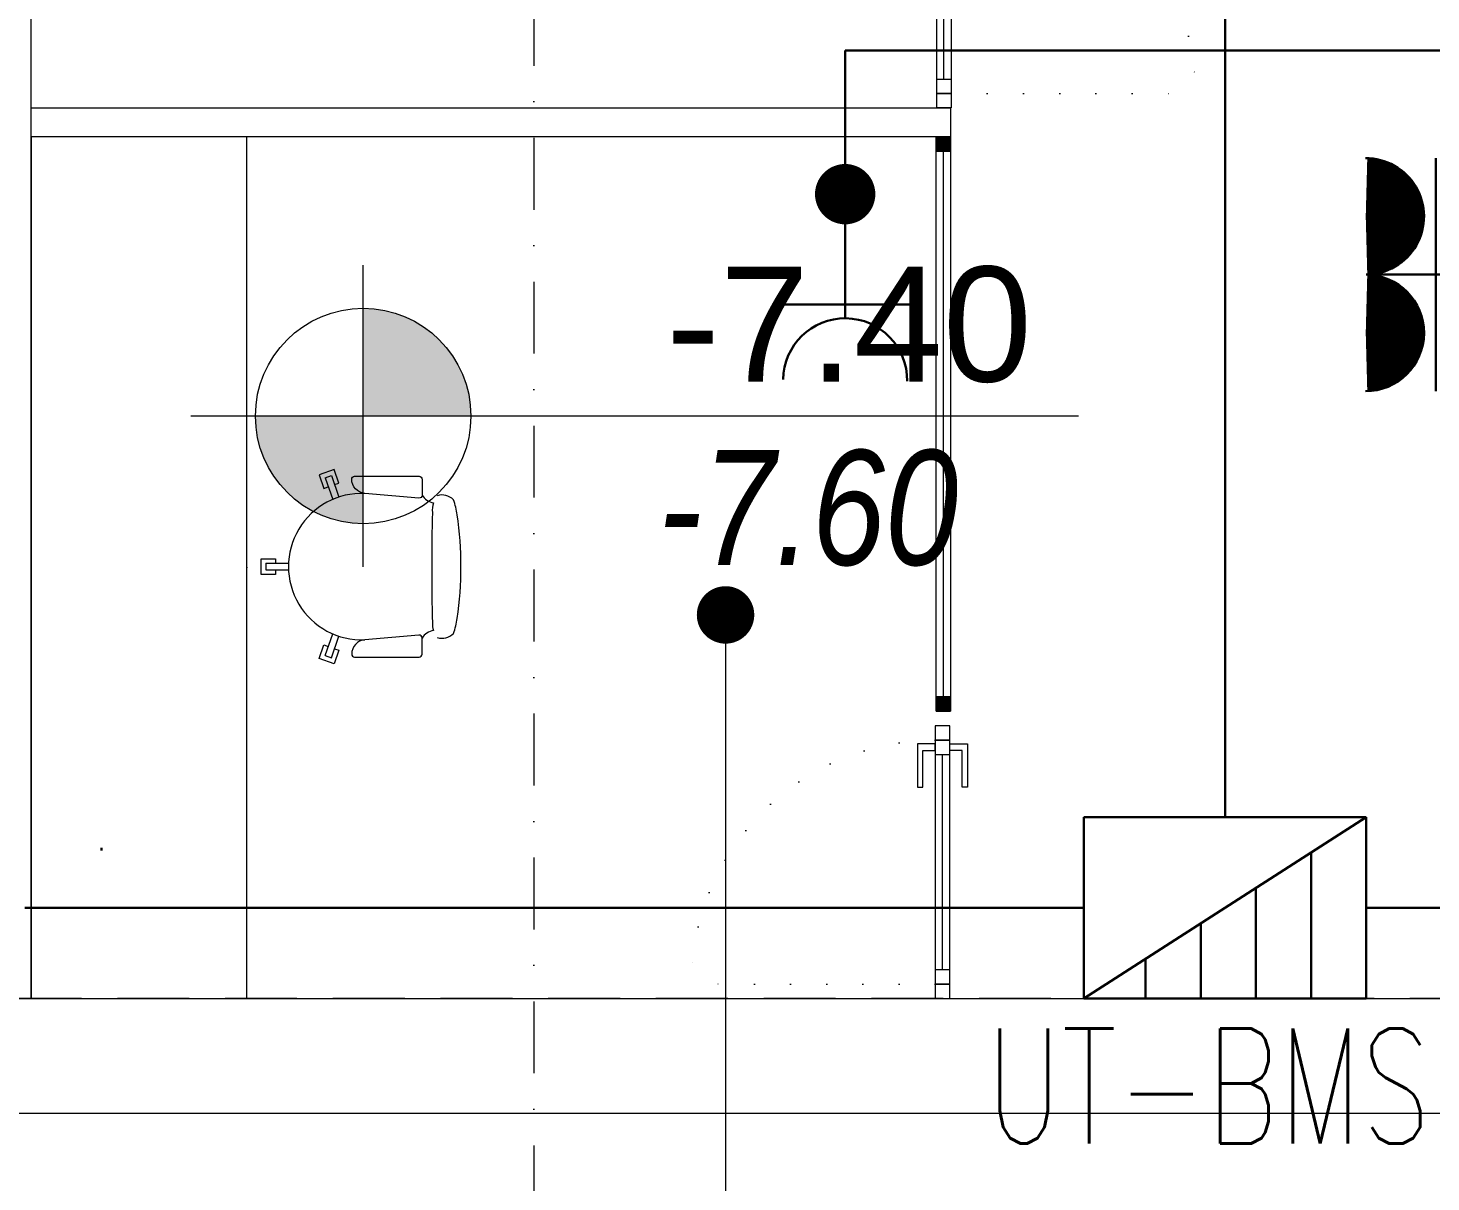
# Model space of a CAD drawing. Header units: metres. Extents: x -13194 to 152406, y -14653 to 29421.
# Drawn here: x 67803.9 to 68292.3, y -563.8 to -162.2 of the extents above; entities that cross this region are included whole.
import ezdxf
from ezdxf.enums import TextEntityAlignment as Align

# ---------------------------------------------------------------- set-up
doc = ezdxf.new("R2010")
doc.units = ezdxf.units.M
doc.header["$LTSCALE"] = 100
doc.header["$MEASUREMENT"] = 0
for name, pattern in [('DASHDOT2', [0.5, 0.25, -0.125, 0, -0.125]), ('DOT2', [0.125, 0, -0.125]), ('HIDDEN', [0.375, 0.25, -0.125])]:
    doc.linetypes.add(name, pattern=pattern)
doc.layers.get('0').update_dxf_attribs({"color": 9, "lineweight": 9})
for name, color, linetype, lineweight in [('01', 9, 'Continuous', 9), ('05', 9, 'Continuous', 9), ('06B', 9, 'Continuous', 9), ('06D', 9, 'Continuous', 9), ('10', 9, 'Continuous', 9), ('11', 9, 'Continuous', 9), ('15', 9, 'Continuous', 9), ('20', 9, 'DOT2', 9), ('21', 9, 'Continuous', 9), ('21_mahal200', 9, 'Continuous', 9), ('24', 9, 'DASHDOT2', 9), ('E-AYDINLATMA VE PRİZ PANOSU', 7, 'Continuous', 30), ('E-KABLO', 7, 'Continuous', 30), ('E-PRİZ', 7, 'Continuous', 30), ('E-UPS PANOSU', 7, 'Continuous', 30), ('E-ÇİFTLİ UPS PRİZ', 7, 'Continuous', 30)]:
    doc.layers.add(name, color=color, linetype=linetype, lineweight=lineweight)
doc.styles.add('Arial', font='arial.ttf', dxfattribs={"height": 2.5})
doc.styles.add('E-YAZI', font='txttw.shx')
doc.styles.add('MuuM_TEXT-ITALIC', font='ARIALNI.TTF')
doc.styles.add('MuuM_TEXT-STANDART', font='ARIALN.TTF')
doc.dimstyles.new('MuuM_DIM200', dxfattribs={"dimscale": 20, "dimtxt": 2, "dimasz": 1, "dimexe": 1, "dimexo": 1, "dimgap": 1, "dimtad": 1, "dimdec": 1, "dimrnd": 0.5, "dimdsep": 46, "dimtxsty": 'MuuM_TEXT-STANDART', "dimblk": 'ARCHTICK', "dimcen": 0, "dimdle": 0.15, "dimclrd": 256, "dimclre": 256, "dimclrt": 256, "dimadec": 0, "dimazin": 0, "dimtfac": 5, "dimtdec": 1, "dimtix": 1, "dimtmove": 2, "dimatfit": 3, "dimldrblk": 'DOT', "dimfxl": 3, "dimfxlon": 1, "dimtolj": 1, "dimlwd": -1, "dimlwe": -1, "dimarcsym": 0})

# ---------------------------------------------------------------- blocks, each defined once
blk = doc.blocks.new('100_PRİZ')
at = {"layer": 'E-PRİZ', "color": 4}
for p, q in [((0, 2.4), (0, 0)), ((-1.223, 2.136), (1.279, 2.136))]:
    blk.add_line(p, q, dxfattribs=at)
blk.add_arc((0, 3.6), 1.2, 180.7551, 0.7551, dxfattribs=at)
blk = doc.blocks.new('100_UPS PANOSU')
at = {"layer": 'E-UPS PANOSU', "color": 4}
for p, q in [((-3.072, 3.948), (3.072, 3.948)), ((-3.072, 0), (-3.072, 3.948)), ((3.072, 0), (-3.072, 3.948)), ((3.072, 3.948), (3.072, 0)), ((-1.872, 0), (-1.872, 3.177)), ((-0.672, 0), (-0.672, 2.406)), ((0.528, 0), (0.528, 1.635)), ((1.728, 0), (1.728, 0.864)), ((3.072, 0), (-3.072, 0))]:
    blk.add_line(p, q, dxfattribs=at)
blk = doc.blocks.new('100_ÇİFTLİ UPS PRİZ')
at = {"layer": 'E-ÇİFTLİ UPS PRİZ', "color": 4}
for p, q in [((0, 3.862), (0, 0)), ((-2.4, 2.425), (2.4, 2.425))]:
    blk.add_line(p, q, dxfattribs=at)
at = {"layer": 'E-ÇİFTLİ UPS PRİZ', "color": 4, "const_width": 1.2}
for points in [[(-1.8, 3.855, 0.97398), (-0.6, 3.855, 0.97398)], [(0.6, 3.855, 0.97398), (1.8, 3.855, 0.97398)]]:
    blk.add_lwpolyline(points, format="xyb", dxfattribs=at)
at = {"layer": 'E-ÇİFTLİ UPS PRİZ', "color": 4}
for centre, start, end in [((-1.2, 3.87), 179.6083, 359.6083), ((1.2, 3.87), 180.3917, 0.3917)]:
    blk.add_arc(centre, 1.2, start, end, dxfattribs=at)
blk = doc.blocks.new('p-akslar_yeni')
at = {"layer": '24'}
blk.add_lwpolyline([(18395, -8575), (18395, -11897.18)], dxfattribs=at)
blk = doc.blocks.new('m-o-burosit-p-s')
for p, q in [((-32.07, 29.47), (-24.59, 32.12)), ((-31.29, 27.28), (-32.07, 29.47)), ((-31.29, 27.28), (-23.77, 29.94)), ((30.58, 27.28), (23.05, 29.94)), ((31.36, 29.47), (23.88, 32.12)), ((30.58, 27.28), (31.36, 29.47)), ((-1.52, 6.65), (-1.52, 14.56)), ((0.81, 6.65), (0.81, 14.56)), ((-1.52, 6.65), (0.81, 6.65))]:
    blk.add_line(p, q)
for points in [[(24.34, 66.31, 0.288334), (22.89, 71.95, 0.063046), (17.64, 73.3, 0.040602), (-0.36, 74.55, 0.040602), (-18.36, 73.3, 0.063046), (-23.61, 71.95, 0.288334), (-25.05, 66.31)], [(-22.56, 65.01, 0.08948), (-19.21, 64.65, 0.009114), (-0.36, 64.45, 0.007133), (19.31, 64.63, 0.067763), (21.85, 65.01, 0.067763)]]:
    blk.add_lwpolyline(points, format="xyb")
for points in [[(-30.81, 61.05), (-25.2, 61.05, -0.439586), (-24.21, 59.96), (-25.83, 41.12, -0.389289), (-30.81, 36.55, -0.414214), (-31.81, 37.55), (-31.81, 60.05, -0.414214)], [(30.1, 61.05), (24.49, 61.05, 0.439586), (23.49, 59.96), (25.12, 41.12, 0.389289), (30.1, 36.55, 0.414214), (31.1, 37.55), (31.1, 60.05, 0.414214)]]:
    blk.add_lwpolyline(points, format="xyb", close=True)
for points in [[(-28.91, 30.59), (-29.44, 32.09), (-34.15, 30.42), (-32.32, 25.23), (-27.6, 26.9), (-28.13, 28.4)], [(28.2, 30.59), (28.72, 32.09), (33.44, 30.42), (31.61, 25.23), (26.89, 26.9), (27.42, 28.4)], [(0.81, 10), (2.39, 10), (2.39, 5), (-3.11, 5), (-3.11, 10), (-1.52, 10)]]:
    blk.add_lwpolyline(points)
for centre, radius, start, end in [((-28.88, 66.36), 6.47, 304.709, 347.8629), ((28.17, 66.36), 6.47, 192.1371, 235.291), ((-0.36, 40.04), 25.49, 177.5758, 2.4242)]:
    blk.add_arc(centre, radius, start, end)
blk.add_point((0, 0))
blk = doc.blocks.new('gr-p-birim eleman')
blk.add_lwpolyline([(-1, 0), (0, 0), (0, 1), (-1, 1)], close=True)
blk = doc.blocks.new('P-KURANGLEZ')
at = {"layer": '01'}
blk.add_lwpolyline([(7525, -500), (12385, -500), (12385, -5), (12385, 0), (12425, 0), (12425, -540), (7525, -540)], close=True, dxfattribs=at)
blk = doc.blocks.new('p-al-01')
at = {"layer": '06B'}
for points in [[(27.05, 4.35), (27.05, 10.6), (42.05, 10.6), (42.05, 8.72), (29.3, 8.72), (29.3, 8.72), (29.3, 4.35), (27.05, 4.35)], [(27.05, -0.65), (27.05, -6.9), (42.05, -6.9), (42.05, -5.03), (29.3, -5.03), (29.3, -5.03), (29.3, -0.65), (27.05, -0.65)]]:
    blk.add_lwpolyline(points, dxfattribs=at)
at = {"layer": '06D'}
for p, q in [((115.67, 4.35), (28.8, 4.35)), ((28.8, -0.65), (115.67, -0.65))]:
    blk.add_line(p, q, dxfattribs=at)
at = {"layer": '10'}
for points in [[(25.67, -0.65), (25.67, 4.35), (20.67, 4.35), (20.67, -0.65)], [(30.67, -0.65), (30.67, 4.35), (25.67, 4.35), (25.67, -0.65)], [(110.67, -0.65), (110.67, 4.35), (105.67, 4.35), (105.67, -0.65)], [(115.67, -0.65), (115.67, 4.35), (110.67, 4.35), (110.67, -0.65)]]:
    blk.add_lwpolyline(points, close=True, dxfattribs=at)
at = {"layer": '15'}
blk.add_lwpolyline([(105.67, 1.85), (30.67, 1.85)], dxfattribs=at)
at = {"layer": '20'}
blk.add_lwpolyline([(110.67, -0.65), (110.67, -85.65)], dxfattribs=at)
blk.add_arc((110.67, -0.65), 85, 180, 270, dxfattribs=at)
blk = doc.blocks.new('prf-10x10')
blk.add_lwpolyline([(-5, -5), (5, -5), (5, 5), (-5, 5)], close=True)
at = {"color": 255}
blk.add_solid([(-5, -5), (5, -5), (-5, 5), (5, 5)], dxfattribs=at)
at = {"layer": '10'}
blk.add_point((0, 0), dxfattribs=at)
blk = doc.blocks.new('*U419')
at = {"layer": '06D'}
blk.add_lwpolyline([(-2.5, 200), (2.5, 200), (2.5, 0), (-2.5, 0)], close=True, dxfattribs=at)
at = {"layer": '15'}
blk.add_lwpolyline([(0, 195), (0, 5)], dxfattribs=at)
at = {"layer": '10', "xscale": 0.5, "yscale": 0.5, "rotation": 90}
for p in [(0, 197.5), (0, 2.5)]:
    blk.add_blockref('prf-10x10', p, dxfattribs=at)
blk = doc.blocks.new('0_elevationtarget-p-bk')
h = blk.add_hatch(color=250)
h.paths.add_polyline_path([(1.875, 0, 0.414214), (0, 1.875), (0, 0)])
h.paths.add_polyline_path([(0, 0), (-1.875, 0, 0.414214), (0, -1.875)])
blk.add_line((0, -2.625), (0, 2.625))
blk.add_lwpolyline([(12.453, 0), (-3, 0)])
blk.add_circle((0, 0), 1.875)
at = {"style": 'Arial'}
blk.add_attdef('BITMISKOT', text='', height=2, dxfattribs=at).set_placement((4.5, 0), align=Align.BOTTOM_LEFT)
at = {"style": 'MuuM_TEXT-ITALIC'}
blk.add_attdef('FINISHINGFLOORLEVEL', text='', height=2, dxfattribs=at).set_placement((4.5, -0.592), align=Align.TOP_LEFT)
blk = doc.blocks.new('_ArchTick')
at = {"color": 0, "linetype": 'ByBlock', "const_width": 0.15}
blk.add_lwpolyline([(-0.5, -0.5), (0.5, 0.5)], dxfattribs=at)
blk = doc.blocks.new('_Dot')
at = {"color": 0, "linetype": 'ByBlock', "lineweight": -2}
blk.add_line((-0.5, 0), (-1, 0), dxfattribs=at)
at = {"color": 0, "linetype": 'ByBlock', "const_width": 0.5}
blk.add_lwpolyline([(-0.25, 0, 1), (0.25, 0, 1)], format="xyb", close=True, dxfattribs=at)
blk = doc.blocks.new('1.bod.mimari1.elk')
at = {"layer": '11'}
for points in [[(11625, -8830), (11795, -8830), (11795, -9130), (11805, -9130), (11805, -8820), (11805, -8820), (11805, -8550), (11795, -8550), (11795, -8820), (11625, -8820), (11625, -8830)], [(11805, -8820), (12125, -8820), (12125, -8830), (11805, -8830)]]:
    blk.add_lwpolyline(points, dxfattribs=at)
at = {"layer": '20', "linetype": 'HIDDEN'}
blk.add_lwpolyline([(12385, -9130), (11320, -9130), (11320, -8630), (12385, -8630)], close=True, dxfattribs=at)
at = {"xscale": -1, "rotation": 90}
blk.add_blockref('p-al-01', (12124.6, -8704.33), dxfattribs=at)
blk.add_blockref('*U419', (12122.5, -9030))
at = {"rotation": 270}
blk.add_blockref('p-al-01', (12120.4, -9014.33), dxfattribs=at)
at = {"layer": '01'}
blk.add_blockref('P-KURANGLEZ', (0, -8630), dxfattribs=at)
at = {"layer": '05', "xscale": 75.00000000000004, "yscale": 300, "rotation": 180}
blk.add_blockref('gr-p-birim eleman', (11805, -8830), dxfattribs=at)
at = {"layer": '05', "rotation": 270}
blk.add_blockref('m-o-burosit-p-s', (11880, -8980), dxfattribs=at)
at = {"layer": '21', "xscale": 20, "yscale": 20, "zscale": 20}
blk.add_blockref('0_elevationtarget-p-bk', (11920.55, -8927.23), dxfattribs=at).add_auto_attribs({'BITMISKOT': ' -7.40', 'FINISHINGFLOORLEVEL': ' -7.60'})
at = {"layer": '21_mahal200'}
blk.add_leader([(12046.71, -8996.45), (12046.71, -9516.02)], dimstyle='MuuM_DIM200', override={"dimasz": 1, "dimfxl": 10}, dxfattribs=at)

msp = doc.modelspace()

# ---------------------------------------------------------------- linework, layer by layer
at = {"layer": 'E-KABLO', "color": 4}
for p, q in [((68220.62, -436.83), (68220.62, -150)), ((67829.48, -447.52), (67829.48, -448.41)), ((67849.48, -468.41), (67802.76, -468.41)), ((68171.47, -468.41), (67849.48, -468.41)), ((68269.77, -468.41), (68335, -468.41))]:
    msp.add_line(p, q, dxfattribs=at)
at = {"layer": 'E-KABLO', "color": 6}
for p, q in [((68088.36, -220), (68088.36, -170)), ((68088.36, -170), (68350.82, -170))]:
    msp.add_line(p, q, dxfattribs=at)
at = {"layer": 'E-KABLO', "color": 4, "const_width": 10.5}
msp.add_lwpolyline([(68083.11, -220, 1), (68093.61, -220, 1)], format="xyb", close=True, dxfattribs=at)

# ---------------------------------------------------------------- block references
at = {"layer": '06D'}
msp.add_blockref('1.bod.mimari1.elk', (56000, 8630), dxfattribs=at)
at = {"layer": '24'}
msp.add_blockref('p-akslar_yeni', (49585, 8575), dxfattribs=at)
at = {"layer": 'E-PRİZ', "xscale": -18, "yscale": 18, "zscale": 18, "rotation": 180}
msp.add_blockref('100_PRİZ', (68088.36, -220), dxfattribs=at)
at = {"layer": 'E-UPS PANOSU', "xscale": -16, "yscale": 16, "zscale": 16}
msp.add_blockref('100_UPS PANOSU', (68220.62, -500), dxfattribs=at)
at = {"layer": 'E-ÇİFTLİ UPS PRİZ', "xscale": 16.896, "yscale": 16.896, "zscale": 16.896, "rotation": 90}
msp.add_blockref('100_ÇİFTLİ UPS PRİZ', (68335, -248), dxfattribs=at)

# ---------------------------------------------------------------- texts
at = {"layer": 'E-AYDINLATMA VE PRİZ PANOSU', "color": 4, "style": 'E-YAZI', "width": 0.7}
msp.add_text('UT-BMS', height=40, dxfattribs=at).set_placement((68137.36, -550.45))

doc.saveas('drawing.dxf')
